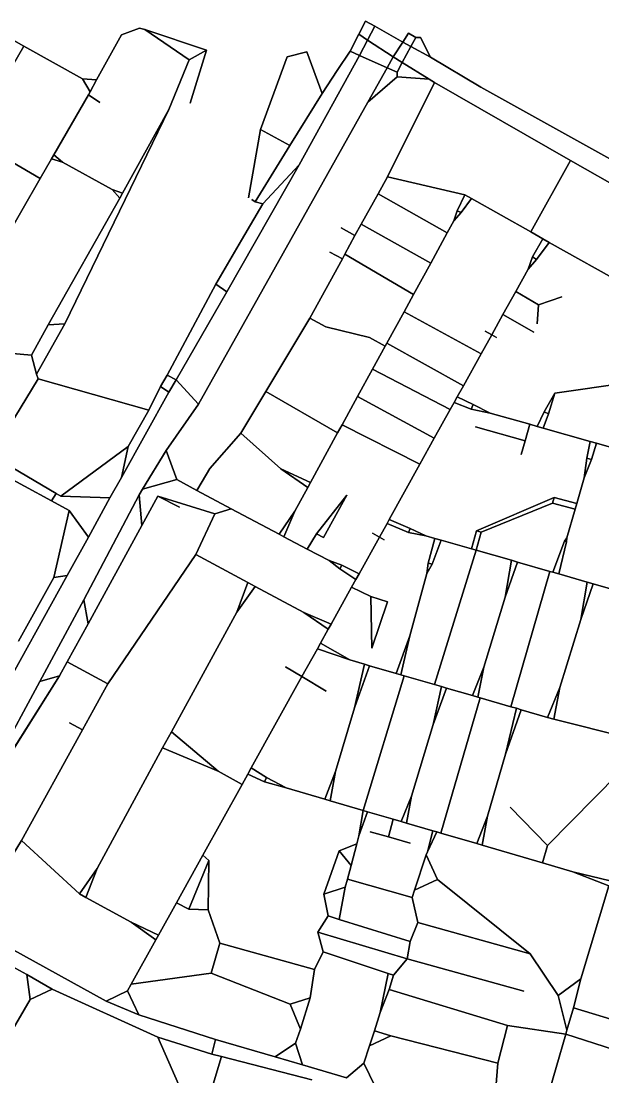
# Model space of a CAD drawing. Header units: metres. Extents: x 327752 to 330295, y 2791504 to 2794271.
# Drawn here: x 328861 to 329452, y 2793189 to 2794261 of the extents above; entities that cross this region are included whole.
import ezdxf

# ---------------------------------------------------------------- set-up
doc = ezdxf.new("R2010")
doc.units = ezdxf.units.M

msp = doc.modelspace()

# ---------------------------------------------------------------- linework, layer by layer
for p, q in [((328863.4, 2794235.5), (328821.4, 2794259)), ((328821.4, 2794259), (328863.4, 2794235.5)), ((328980.7, 2794253.8), (328962.4, 2794247)), ((328962.4, 2794247), (328980.7, 2794253.8)), ((328986.1, 2794252.3), (328980.7, 2794253.8)), ((328980.7, 2794253.8), (328986.1, 2794252.3)), ((328986.1, 2794252.3), (329031.3, 2794221.7)), ((328986.1, 2794252.3), (329049, 2794231.5)), ((329031.3, 2794221.7), (328986.1, 2794252.3)), ((329049, 2794231.5), (328986.1, 2794252.3)), ((329210.4, 2794260.9), (329203.7, 2794247.5)), ((329203.7, 2794247.5), (329210.4, 2794260.9)), ((329219.9, 2794255.6), (329210.4, 2794260.9)), ((329210.4, 2794260.9), (329219.9, 2794255.6)), ((329219.9, 2794255.6), (329212.5, 2794241.5)), ((329212.5, 2794241.5), (329219.9, 2794255.6)), ((329219.9, 2794255.6), (329248.4, 2794239.6)), ((329248.4, 2794239.6), (329219.9, 2794255.6)), ((328962.4, 2794247), (328937.3, 2794201.1)), ((328937.3, 2794201.1), (328962.4, 2794247)), ((329203.7, 2794247.5), (329194.9, 2794230.2)), ((329194.9, 2794230.2), (329203.7, 2794247.5)), ((329212.5, 2794241.5), (329203.7, 2794247.5)), ((329203.7, 2794247.5), (329212.5, 2794241.5)), ((329212.5, 2794241.5), (329204.4, 2794226)), ((329204.4, 2794226), (329212.5, 2794241.5)), ((329212.5, 2794241.5), (329238.5, 2794224.5)), ((329238.5, 2794224.5), (329212.5, 2794241.5)), ((329248.4, 2794239.6), (329254.1, 2794248.5)), ((329254.1, 2794248.5), (329248.4, 2794239.6)), ((329254.1, 2794248.5), (329261.6, 2794244.2)), ((329261.6, 2794244.2), (329254.1, 2794248.5)), ((329256.6, 2794235), (329261.6, 2794244.2)), ((329261.6, 2794244.2), (329256.6, 2794235)), ((329266.4, 2794244.1), (329261.6, 2794244.2)), ((329261.6, 2794244.2), (329266.4, 2794244.1)), ((329276.3, 2794224.3), (329266.4, 2794244.1)), ((329266.4, 2794244.1), (329276.3, 2794224.3)), ((328863.4, 2794235.5), (328826.2, 2794171.3)), ((328826.2, 2794171.3), (328863.4, 2794235.5)), ((328863.4, 2794235.5), (328922.9, 2794202.2)), ((328922.9, 2794202.2), (328863.4, 2794235.5)), ((329031.3, 2794221.7), (329049, 2794231.5)), ((329049, 2794231.5), (329031.3, 2794221.7)), ((329049, 2794231.5), (329032.2, 2794177.7)), ((329032.2, 2794177.7), (329049, 2794231.5)), ((329150.9, 2794229.8), (329131, 2794224.7)), ((329131, 2794224.7), (329150.9, 2794229.8)), ((329166.5, 2794187.5), (329150.9, 2794229.8)), ((329150.9, 2794229.8), (329166.5, 2794187.5)), ((329181.7, 2794210.7), (329194.9, 2794230.2)), ((329194.9, 2794230.2), (329181.7, 2794210.7)), ((329204.4, 2794226), (329194.9, 2794230.2)), ((329194.9, 2794230.2), (329204.4, 2794226)), ((329248.4, 2794239.6), (329238.5, 2794224.5)), ((329238.5, 2794224.5), (329248.4, 2794239.6)), ((329256.6, 2794235), (329247.8, 2794218.8)), ((329247.8, 2794218.8), (329256.6, 2794235)), ((329248.4, 2794239.6), (329256.6, 2794235)), ((329256.6, 2794235), (329248.4, 2794239.6)), ((329276.3, 2794224.3), (329256.6, 2794235)), ((329256.6, 2794235), (329276.3, 2794224.3)), ((329031.3, 2794221.7), (329010.7, 2794171.1)), ((329010.7, 2794171.1), (329031.3, 2794221.7)), ((329103.7, 2794150.7), (329131, 2794224.7)), ((329131, 2794224.7), (329103.7, 2794150.7)), ((329204.4, 2794226), (329143, 2794114.9)), ((329143, 2794114.9), (329204.4, 2794226)), ((329232.3, 2794213.5), (329204.4, 2794226)), ((329204.4, 2794226), (329232.3, 2794213.5)), ((329232.3, 2794213.5), (329238.5, 2794224.5)), ((329238.5, 2794224.5), (329232.3, 2794213.5)), ((329247.8, 2794218.8), (329238.5, 2794224.5)), ((329238.5, 2794224.5), (329247.8, 2794218.8)), ((329247.8, 2794218.8), (329242.6, 2794209.1)), ((329242.6, 2794209.1), (329247.8, 2794218.8)), ((329275.1, 2794201.8), (329247.8, 2794218.8)), ((329247.8, 2794218.8), (329275.1, 2794201.8)), ((329327.7, 2794193.8), (329276.3, 2794224.3)), ((329276.3, 2794224.3), (329327.7, 2794193.8)), ((329166.5, 2794187.5), (329181.7, 2794210.7)), ((329181.7, 2794210.7), (329166.5, 2794187.5)), ((329212.8, 2794178.5), (329232.3, 2794213.5)), ((329232.3, 2794213.5), (329212.8, 2794178.5)), ((329232.3, 2794213.5), (329242.6, 2794209.1)), ((329242.6, 2794209.1), (329232.3, 2794213.5)), ((329242.6, 2794204.3), (329242.6, 2794209.1)), ((329242.6, 2794209.1), (329242.6, 2794204.3)), ((328922.9, 2794202.2), (328937.3, 2794201.1)), ((328922.9, 2794202.2), (328930.6, 2794188.9)), ((328937.3, 2794201.1), (328922.9, 2794202.2)), ((328930.6, 2794188.9), (328922.9, 2794202.2)), ((328937.3, 2794201.1), (328930.6, 2794188.9)), ((328930.6, 2794188.9), (328937.3, 2794201.1)), ((329212.8, 2794178.5), (329242.6, 2794204.3)), ((329242.6, 2794204.3), (329212.8, 2794178.5)), ((329232.9, 2794102.6), (329280.4, 2794198.5)), ((329280.4, 2794198.5), (329232.9, 2794102.6)), ((329275.1, 2794201.8), (329242.6, 2794204.3)), ((329242.6, 2794204.3), (329275.1, 2794201.8)), ((329280.4, 2794198.5), (329275.1, 2794201.8)), ((329275.1, 2794201.8), (329280.4, 2794198.5)), ((329280.4, 2794198.5), (329418.8, 2794119.2)), ((329418.8, 2794119.2), (329280.4, 2794198.5)), ((328928.9, 2794185.9), (328930.6, 2794188.9)), ((328930.6, 2794188.9), (328928.9, 2794185.9)), ((329133.6, 2794134.5), (329166.5, 2794187.5)), ((329166.5, 2794187.5), (329133.6, 2794134.5)), ((329458.5, 2794121.1), (329327.7, 2794193.8)), ((329327.7, 2794193.8), (329458.5, 2794121.1)), ((328893.9, 2794125.2), (328928.9, 2794185.9)), ((328928.9, 2794185.9), (328893.9, 2794125.2)), ((328928.9, 2794185.9), (328940.4, 2794178.1)), ((328940.4, 2794178.1), (328928.9, 2794185.9)), ((328940.4, 2794178.1), (328940.4, 2794178.1)), ((328940.4, 2794178.1), (328940.4, 2794178.1)), ((329040.7, 2793871.7), (329212.8, 2794178.5)), ((329212.8, 2794178.5), (329040.7, 2793871.7)), ((329010.7, 2794171.1), (328905.1, 2793953.4)), ((328905.1, 2793953.4), (329010.7, 2794171.1)), ((329010.7, 2794171.1), (328963.7, 2794086.2)), ((328963.7, 2794086.2), (329010.7, 2794171.1)), ((329103.7, 2794150.7), (329091.7, 2794081.3)), ((329091.7, 2794081.3), (329103.7, 2794150.7)), ((329133.6, 2794134.5), (329103.7, 2794150.7)), ((329103.7, 2794150.7), (329133.6, 2794134.5)), ((328880, 2794101.2), (328809.3, 2794142.2)), ((328809.3, 2794142.2), (328880, 2794101.2)), ((329133.6, 2794134.5), (329098.4, 2794077.5)), ((329098.4, 2794077.5), (329133.6, 2794134.5)), ((328891.4, 2794121), (328893.9, 2794125.2)), ((328893.9, 2794125.2), (328891.4, 2794121)), ((328902.7, 2794117.5), (328893.9, 2794125.2)), ((328893.9, 2794125.2), (328902.7, 2794117.5)), ((328891.4, 2794121), (328880, 2794101.2)), ((328880, 2794101.2), (328891.4, 2794121)), ((328902.7, 2794117.5), (328891.4, 2794121)), ((328891.4, 2794121), (328902.7, 2794117.5)), ((328952.9, 2794089.8), (328902.7, 2794117.5)), ((328902.7, 2794117.5), (328952.9, 2794089.8)), ((329069.4, 2793985.8), (329143, 2794114.9)), ((329143, 2794114.9), (329069.4, 2793985.8)), ((329106.1, 2794075.2), (329143, 2794114.9)), ((329143, 2794114.9), (329106.1, 2794075.2)), ((329418.8, 2794119.2), (329378.3, 2794046.9)), ((329378.3, 2794046.9), (329418.8, 2794119.2)), ((329418.8, 2794119.2), (329518.8, 2794062.1)), ((329518.8, 2794062.1), (329418.8, 2794119.2)), ((328880, 2794101.2), (328842.5, 2794036)), ((328842.5, 2794036), (328880, 2794101.2)), ((329232.9, 2794102.6), (329223.3, 2794085.4)), ((329223.3, 2794085.4), (329232.9, 2794102.6)), ((329232.9, 2794102.6), (329311.3, 2794084.6)), ((329311.3, 2794084.6), (329232.9, 2794102.6)), ((328888.1, 2793952.3), (328960.9, 2794081.1)), ((328960.9, 2794081.1), (328888.1, 2793952.3)), ((328960.9, 2794081.1), (328952.9, 2794089.8)), ((328963.7, 2794086.2), (328952.9, 2794089.8)), ((328952.9, 2794089.8), (328960.9, 2794081.1)), ((328952.9, 2794089.8), (328963.7, 2794086.2)), ((328960.9, 2794081.1), (328963.7, 2794086.2)), ((328963.7, 2794086.2), (328960.9, 2794081.1)), ((329098.4, 2794077.5), (329095.1, 2794079.6)), ((329095.1, 2794079.6), (329098.4, 2794077.5)), ((329223.3, 2794085.4), (329206.1, 2794054.8)), ((329206.1, 2794054.8), (329223.3, 2794085.4)), ((329223.3, 2794085.4), (329293.5, 2794045.7)), ((329293.5, 2794045.7), (329223.3, 2794085.4)), ((329311.3, 2794084.6), (329303.7, 2794068.2)), ((329303.7, 2794068.2), (329311.3, 2794084.6)), ((329318.1, 2794080.7), (329307.6, 2794066.4)), ((329307.6, 2794066.4), (329318.1, 2794080.7)), ((329311.3, 2794084.6), (329318.1, 2794080.7)), ((329318.1, 2794080.7), (329311.3, 2794084.6)), ((329378.3, 2794046.9), (329318.1, 2794080.7)), ((329318.1, 2794080.7), (329378.3, 2794046.9)), ((329106.1, 2794075.2), (329084.4, 2794038.4)), ((329084.4, 2794038.4), (329106.1, 2794075.2)), ((329098.4, 2794077.5), (329106.1, 2794075.2)), ((329106.1, 2794075.2), (329098.4, 2794077.5)), ((329303.7, 2794068.2), (329300.2, 2794057.9)), ((329300.2, 2794057.9), (329303.7, 2794068.2)), ((329307.6, 2794066.4), (329300.2, 2794057.9)), ((329300.2, 2794057.9), (329307.6, 2794066.4)), ((329303.7, 2794068.2), (329307.6, 2794066.4)), ((329307.6, 2794066.4), (329303.7, 2794068.2)), ((329199.6, 2794043.2), (329185.7, 2794050.9)), ((329185.7, 2794050.9), (329199.6, 2794043.2)), ((329199.6, 2794043.2), (329206.1, 2794054.8)), ((329206.1, 2794054.8), (329199.6, 2794043.2)), ((329206.1, 2794054.8), (329276.7, 2794015.2)), ((329276.7, 2794015.2), (329206.1, 2794054.8)), ((329300.2, 2794057.9), (329293.5, 2794045.7)), ((329293.5, 2794045.7), (329300.2, 2794057.9)), ((329058.3, 2793993.8), (329084.4, 2794038.4)), ((329058.3, 2793993.8), (329084.4, 2794038.4)), ((329084.4, 2794038.4), (329058.3, 2793993.8)), ((329084.4, 2794038.4), (329058.3, 2793993.8)), ((329199.6, 2794043.2), (329189.6, 2794024.3)), ((329189.6, 2794024.3), (329199.6, 2794043.2)), ((329293.5, 2794045.7), (329276.7, 2794015.2)), ((329276.7, 2794015.2), (329293.5, 2794045.7)), ((329378.3, 2794046.9), (329390.6, 2794039.8)), ((329390.6, 2794039.8), (329378.3, 2794046.9)), ((329380.2, 2794021.5), (329390.6, 2794039.8)), ((329390.6, 2794039.8), (329380.2, 2794021.5)), ((329396.9, 2794036.2), (329390.6, 2794039.8)), ((329390.6, 2794039.8), (329396.9, 2794036.2)), ((329186.9, 2794019.4), (329174.1, 2794026.2)), ((329174.1, 2794026.2), (329186.9, 2794019.4)), ((329174.1, 2794026.2), (329174.1, 2794026.2)), ((329174.1, 2794026.2), (329174.1, 2794026.2)), ((329384.2, 2794018.9), (329396.9, 2794036.2)), ((329396.9, 2794036.2), (329384.2, 2794018.9)), ((329523.9, 2793965), (329396.9, 2794036.2)), ((329396.9, 2794036.2), (329523.9, 2793965)), ((329153.8, 2793959.3), (329186.9, 2794019.4)), ((329186.9, 2794019.4), (329153.8, 2793959.3)), ((329186.9, 2794019.4), (329189.6, 2794024.3)), ((329189.6, 2794024.3), (329186.9, 2794019.4)), ((329189.6, 2794024.3), (329259.2, 2793983.3)), ((329259.2, 2793983.3), (329189.6, 2794024.3)), ((329259.2, 2793983.3), (329276.7, 2794015.2)), ((329276.7, 2794015.2), (329259.2, 2793983.3)), ((329375.6, 2794009), (329380.2, 2794021.5)), ((329380.2, 2794021.5), (329375.6, 2794009)), ((329375.6, 2794009), (329384.2, 2794018.9)), ((329384.2, 2794018.9), (329375.6, 2794009)), ((329380.2, 2794021.5), (329384.2, 2794018.9)), ((329384.2, 2794018.9), (329380.2, 2794021.5)), ((329375.6, 2794009), (329363, 2793986.2)), ((329363, 2793986.2), (329375.6, 2794009)), ((329008.8, 2793901.4), (329058.3, 2793993.8)), ((329058.3, 2793993.8), (329008.8, 2793901.4)), ((329069.4, 2793985.8), (329058.3, 2793993.8)), ((329058.3, 2793993.8), (329069.4, 2793985.8)), ((329018.2, 2793896.5), (329069.4, 2793985.8)), ((329069.4, 2793985.8), (329018.2, 2793896.5)), ((329249.6, 2793965.8), (329259.2, 2793983.3)), ((329259.2, 2793983.3), (329249.6, 2793965.8)), ((329363, 2793986.2), (329350, 2793962.8)), ((329350, 2793962.8), (329363, 2793986.2)), ((329363, 2793986.2), (329386.1, 2793972.8)), ((329386.1, 2793972.8), (329363, 2793986.2)), ((329384.7, 2793953.6), (329386.1, 2793972.8)), ((329386.1, 2793972.8), (329384.7, 2793953.6)), ((329386.1, 2793972.8), (329410, 2793980.9)), ((329410, 2793980.9), (329386.1, 2793972.8)), ((329232.1, 2793933.9), (329249.6, 2793965.8)), ((329249.6, 2793965.8), (329232.1, 2793933.9)), ((329328, 2793923), (329249.6, 2793965.8)), ((329249.6, 2793965.8), (329328, 2793923)), ((329350, 2793962.8), (329338.7, 2793942.3)), ((329338.7, 2793942.3), (329350, 2793962.8)), ((329381.6, 2793944.9), (329350, 2793962.8)), ((329350, 2793962.8), (329381.6, 2793944.9)), ((328871.1, 2793921.7), (328888.1, 2793952.3)), ((328888.1, 2793952.3), (328871.1, 2793921.7)), ((328876.3, 2793902.4), (328905.1, 2793953.4)), ((328905.1, 2793953.4), (328876.3, 2793902.4)), ((328888.1, 2793952.3), (328905.1, 2793953.4)), ((328905.1, 2793953.4), (328888.1, 2793952.3)), ((329109.3, 2793884.7), (329153.8, 2793959.3)), ((329153.8, 2793959.3), (329109.3, 2793884.7)), ((329153.8, 2793959.3), (329170.1, 2793950.4)), ((329170.1, 2793950.4), (329153.8, 2793959.3)), ((329170.1, 2793950.4), (329214.6, 2793939.4)), ((329170.1, 2793950.4), (329214.6, 2793939.4)), ((329214.6, 2793939.4), (329170.1, 2793950.4)), ((329214.6, 2793939.4), (329170.1, 2793950.4)), ((329338.7, 2793942.3), (329328, 2793923)), ((329328, 2793923), (329338.7, 2793942.3)), ((329338.7, 2793942.3), (329332.1, 2793946)), ((329332.1, 2793946), (329338.7, 2793942.3)), ((329338.7, 2793942.3), (329343.6, 2793939.6)), ((329343.6, 2793939.6), (329338.7, 2793942.3)), ((329214.6, 2793939.4), (329230.3, 2793930.6)), ((329230.3, 2793930.6), (329214.6, 2793939.4)), ((329217.6, 2793907.4), (329230.3, 2793930.6)), ((329230.3, 2793930.6), (329217.6, 2793907.4)), ((329230.3, 2793930.6), (329232.1, 2793933.9)), ((329232.1, 2793933.9), (329230.3, 2793930.6)), ((329309.9, 2793890.5), (329232.1, 2793933.9)), ((329232.1, 2793933.9), (329309.9, 2793890.5)), ((328798.9, 2793928.2), (328871.1, 2793921.7)), ((328871.1, 2793921.7), (328798.9, 2793928.2)), ((328871.1, 2793921.7), (328876.3, 2793902.4)), ((328876.3, 2793902.4), (328871.1, 2793921.7)), ((329309.9, 2793890.5), (329328, 2793923)), ((329328, 2793923), (329309.9, 2793890.5)), ((328878, 2793897.7), (328830.4, 2793819.8)), ((328830.4, 2793819.8), (328878, 2793897.7)), ((328876.3, 2793902.4), (328878, 2793897.7)), ((328878, 2793897.7), (328876.3, 2793902.4)), ((328878, 2793897.7), (328990.2, 2793865.8)), ((328990.2, 2793865.8), (328878, 2793897.7)), ((329002.3, 2793889.7), (329008.8, 2793901.4)), ((329008.8, 2793901.4), (329002.3, 2793889.7)), ((329018.2, 2793896.5), (329008.8, 2793901.4)), ((329008.8, 2793901.4), (329018.2, 2793896.5)), ((329202.3, 2793879.6), (329217.6, 2793907.4)), ((329217.6, 2793907.4), (329202.3, 2793879.6)), ((329296.6, 2793866.6), (329217.6, 2793907.4)), ((329217.6, 2793907.4), (329296.6, 2793866.6)), ((329002.3, 2793889.7), (328990.2, 2793865.8)), ((328990.2, 2793865.8), (329002.3, 2793889.7)), ((329010.5, 2793884.2), (329002.3, 2793889.7)), ((329002.3, 2793889.7), (329010.5, 2793884.2)), ((329018.2, 2793896.5), (329010.5, 2793884.2)), ((329010.5, 2793884.2), (329018.2, 2793896.5)), ((329040.7, 2793871.7), (329018.2, 2793896.5)), ((329018.2, 2793896.5), (329040.7, 2793871.7)), ((329303.6, 2793879.2), (329309.9, 2793890.5)), ((329309.9, 2793890.5), (329303.6, 2793879.2)), ((329484.6, 2793894.9), (329402.8, 2793883)), ((329402.8, 2793883), (329484.6, 2793894.9)), ((328962.4, 2793797.4), (329010.5, 2793884.2)), ((329010.5, 2793884.2), (328962.4, 2793797.4)), ((329083.9, 2793842.4), (329109.3, 2793884.7)), ((329109.3, 2793884.7), (329083.9, 2793842.4)), ((329109.3, 2793884.7), (329182.1, 2793842.7)), ((329182.1, 2793842.7), (329109.3, 2793884.7)), ((329202.3, 2793879.6), (329186.6, 2793850.9)), ((329186.6, 2793850.9), (329202.3, 2793879.6)), ((329280.3, 2793837.2), (329202.3, 2793879.6)), ((329202.3, 2793879.6), (329280.3, 2793837.2)), ((329303.6, 2793879.2), (329300.4, 2793873.5)), ((329300.4, 2793873.5), (329303.6, 2793879.2)), ((329303.6, 2793879.2), (329319.7, 2793871.5)), ((329319.7, 2793871.5), (329303.6, 2793879.2)), ((329402.8, 2793883), (329391.9, 2793864.2)), ((329391.9, 2793864.2), (329402.8, 2793883)), ((329396.5, 2793862.1), (329402.8, 2793883)), ((329402.8, 2793883), (329396.5, 2793862.1)), ((328990.2, 2793865.8), (328969.3, 2793829)), ((328969.3, 2793829), (328990.2, 2793865.8)), ((329007.9, 2793824.8), (329040.7, 2793871.7)), ((329040.7, 2793871.7), (329007.9, 2793824.8)), ((329280.3, 2793837.2), (329296.6, 2793866.6)), ((329296.6, 2793866.6), (329280.3, 2793837.2)), ((329300.4, 2793873.5), (329296.6, 2793866.6)), ((329296.6, 2793866.6), (329300.4, 2793873.5)), ((329300.4, 2793873.5), (329317.7, 2793866.9)), ((329317.7, 2793866.9), (329300.4, 2793873.5)), ((329319.7, 2793871.5), (329317.7, 2793866.9)), ((329317.7, 2793866.9), (329319.7, 2793871.5)), ((329317.7, 2793866.9), (329337.2, 2793862.7)), ((329337.2, 2793862.7), (329317.7, 2793866.9)), ((329319.7, 2793871.5), (329337.2, 2793862.7)), ((329337.2, 2793862.7), (329319.7, 2793871.5)), ((329377.3, 2793851.4), (329337.2, 2793862.7)), ((329337.2, 2793862.7), (329377.3, 2793851.4)), ((329384.9, 2793849.2), (329391.9, 2793864.2)), ((329391.9, 2793864.2), (329384.9, 2793849.2)), ((329391.1, 2793847.5), (329396.5, 2793862.1)), ((329396.5, 2793862.1), (329391.1, 2793847.5)), ((329396.5, 2793862.1), (329391.9, 2793864.2)), ((329391.9, 2793864.2), (329396.5, 2793862.1)), ((329186.6, 2793850.9), (329182.1, 2793842.7)), ((329182.1, 2793842.7), (329186.6, 2793850.9)), ((329265.7, 2793810.9), (329186.6, 2793850.9)), ((329186.6, 2793850.9), (329265.7, 2793810.9)), ((329372.5, 2793834.5), (329322.3, 2793848.7)), ((329322.3, 2793848.7), (329372.5, 2793834.5)), ((329377.3, 2793851.4), (329372.5, 2793834.5)), ((329372.5, 2793834.5), (329377.3, 2793851.4)), ((329384.9, 2793849.2), (329377.3, 2793851.4)), ((329377.3, 2793851.4), (329384.9, 2793849.2)), ((329391.1, 2793847.5), (329384.9, 2793849.2)), ((329384.9, 2793849.2), (329391.1, 2793847.5)), ((329391.1, 2793847.5), (329438.8, 2793834)), ((329438.8, 2793834), (329391.1, 2793847.5)), ((329083.9, 2793842.4), (329052.2, 2793806.5)), ((329052.2, 2793806.5), (329083.9, 2793842.4)), ((329083.9, 2793842.4), (329124.4, 2793806.2)), ((329124.4, 2793806.2), (329083.9, 2793842.4)), ((329154.5, 2793792.4), (329182.1, 2793842.7)), ((329182.1, 2793842.7), (329154.5, 2793792.4)), ((329280.3, 2793837.2), (329265.7, 2793810.9)), ((329265.7, 2793810.9), (329280.3, 2793837.2)), ((329372.5, 2793834.5), (329368.5, 2793820.6)), ((329368.5, 2793820.6), (329372.5, 2793834.5)), ((329438.8, 2793834), (329435.2, 2793817.1)), ((329435.2, 2793817.1), (329438.8, 2793834)), ((329438.8, 2793834), (329445.1, 2793832.2)), ((329445.1, 2793832.2), (329438.8, 2793834)), ((328900.9, 2793778.4), (328969.3, 2793829)), ((328969.3, 2793829), (328900.9, 2793778.4)), ((328962.4, 2793797.4), (328969.3, 2793829)), ((328969.3, 2793829), (328962.4, 2793797.4)), ((329007.9, 2793824.8), (328983.8, 2793785.6)), ((328983.8, 2793785.6), (329007.9, 2793824.8)), ((329007.9, 2793824.8), (329018.7, 2793795.3)), ((329018.7, 2793795.3), (329007.9, 2793824.8)), ((329440.1, 2793815.8), (329445.1, 2793832.2)), ((329445.1, 2793832.2), (329440.1, 2793815.8)), ((329470.8, 2793824.9), (329445.1, 2793832.2)), ((329445.1, 2793832.2), (329470.8, 2793824.9)), ((328891.5, 2793773.7), (328811.6, 2793817.1)), ((328811.6, 2793817.1), (328891.5, 2793773.7)), ((328830.4, 2793819.8), (328896.2, 2793781.2)), ((328896.2, 2793781.2), (328830.4, 2793819.8)), ((329432.5, 2793796.9), (329435.2, 2793817.1)), ((329435.2, 2793817.1), (329432.5, 2793796.9)), ((329432.5, 2793796.9), (329440.1, 2793815.8)), ((329440.1, 2793815.8), (329432.5, 2793796.9)), ((329435.2, 2793817.1), (329440.1, 2793815.8)), ((329440.1, 2793815.8), (329435.2, 2793817.1)), ((329039.2, 2793784.3), (329048.8, 2793800.7)), ((329048.8, 2793800.7), (329039.2, 2793784.3)), ((329052.2, 2793806.5), (329048.8, 2793800.7)), ((329052.2, 2793806.5), (329048.8, 2793800.7)), ((329048.8, 2793800.7), (329052.2, 2793806.5)), ((329048.8, 2793800.7), (329052.2, 2793806.5)), ((329124.4, 2793806.2), (329154.5, 2793792.4)), ((329124.4, 2793806.2), (329151.7, 2793787.3)), ((329154.5, 2793792.4), (329124.4, 2793806.2)), ((329151.7, 2793787.3), (329124.4, 2793806.2)), ((329265.7, 2793810.9), (329234.5, 2793754.8)), ((329234.5, 2793754.8), (329265.7, 2793810.9)), ((328950.8, 2793776.7), (328962.4, 2793797.4)), ((328962.4, 2793797.4), (328950.8, 2793776.7)), ((329018.7, 2793795.3), (328983.8, 2793785.6)), ((328983.8, 2793785.6), (329018.7, 2793795.3)), ((329018.7, 2793795.3), (329039.2, 2793784.3)), ((329039.2, 2793784.3), (329018.7, 2793795.3)), ((329154.5, 2793792.4), (329151.7, 2793787.3)), ((329151.7, 2793787.3), (329154.5, 2793792.4)), ((329425, 2793771.1), (329432.5, 2793796.9)), ((329432.5, 2793796.9), (329425, 2793771.1)), ((328891.5, 2793773.7), (328896.2, 2793781.2)), ((328896.2, 2793781.2), (328891.5, 2793773.7)), ((328900.9, 2793778.4), (328896.2, 2793781.2)), ((328896.2, 2793781.2), (328900.9, 2793778.4)), ((328980.6, 2793779.9), (328924.2, 2793673.3)), ((328924.2, 2793673.3), (328980.6, 2793779.9)), ((328983.8, 2793785.6), (328980.6, 2793779.9)), ((328980.6, 2793779.9), (328983.8, 2793785.6)), ((328980.6, 2793779.9), (328983.1, 2793748.6)), ((328983.1, 2793748.6), (328980.6, 2793779.9)), ((329074.1, 2793765.7), (329039.2, 2793784.3)), ((329039.2, 2793784.3), (329074.1, 2793765.7)), ((329151.7, 2793787.3), (329138.6, 2793763.3)), ((329138.6, 2793763.3), (329151.7, 2793787.3)), ((329160.7, 2793740.2), (329191.4, 2793779.6)), ((329191.4, 2793779.6), (329160.7, 2793740.2)), ((329167.7, 2793736.3), (329191.4, 2793779.6)), ((329167.7, 2793736.3), (329191.4, 2793779.6)), ((329191.4, 2793779.6), (329167.7, 2793736.3)), ((329191.4, 2793779.6), (329167.7, 2793736.3)), ((328909.5, 2793764), (328891.5, 2793773.7)), ((328891.5, 2793773.7), (328909.5, 2793764)), ((328950.8, 2793776.7), (328900.9, 2793778.4)), ((328900.9, 2793778.4), (328950.8, 2793776.7)), ((328950.8, 2793776.7), (328928.9, 2793736.7)), ((328928.9, 2793736.7), (328950.8, 2793776.7)), ((328983.1, 2793748.6), (328999.4, 2793778.4)), ((328999.4, 2793778.4), (328983.1, 2793748.6)), ((329057.4, 2793760.6), (328999.4, 2793778.4)), ((328999.4, 2793778.4), (329021.6, 2793767.2)), ((328999.4, 2793778.4), (329057.4, 2793760.6)), ((329021.6, 2793767.2), (328999.4, 2793778.4)), ((329402.1, 2793777), (329323.3, 2793743.2)), ((329323.3, 2793743.2), (329402.1, 2793777)), ((329328, 2793741.9), (329400.4, 2793771.4)), ((329400.4, 2793771.4), (329328, 2793741.9)), ((329400.4, 2793771.4), (329402.1, 2793777)), ((329402.1, 2793777), (329400.4, 2793771.4)), ((329423.3, 2793765.2), (329400.4, 2793771.4)), ((329400.4, 2793771.4), (329423.3, 2793765.2)), ((329425, 2793771.1), (329402.1, 2793777)), ((329402.1, 2793777), (329425, 2793771.1)), ((329423.3, 2793765.2), (329425, 2793771.1)), ((329425, 2793771.1), (329423.3, 2793765.2)), ((328909.5, 2793764), (328893.7, 2793696)), ((328893.7, 2793696), (328909.5, 2793764)), ((328928.9, 2793736.7), (328909.5, 2793764)), ((328909.5, 2793764), (328928.9, 2793736.7)), ((329038, 2793719.1), (329057.4, 2793760.6)), ((329057.4, 2793760.6), (329038, 2793719.1)), ((329057.4, 2793760.6), (329074.1, 2793765.7)), ((329074.1, 2793765.7), (329057.4, 2793760.6)), ((329122.8, 2793739.7), (329074.1, 2793765.7)), ((329074.1, 2793765.7), (329122.8, 2793739.7)), ((329138.6, 2793763.3), (329122.8, 2793739.7)), ((329122.8, 2793739.7), (329138.6, 2793763.3)), ((329138.6, 2793763.3), (329127.4, 2793737.3)), ((329127.4, 2793737.3), (329138.6, 2793763.3)), ((329423.3, 2793765.2), (329414.9, 2793736.1)), ((329414.9, 2793736.1), (329423.3, 2793765.2)), ((328983.1, 2793748.6), (328928.7, 2793648.7)), ((328928.7, 2793648.7), (328983.1, 2793748.6)), ((329232.3, 2793750.8), (329224.6, 2793736.9)), ((329224.6, 2793736.9), (329232.3, 2793750.8)), ((329232.3, 2793750.8), (329234.5, 2793754.8)), ((329234.5, 2793754.8), (329232.3, 2793750.8)), ((329254.1, 2793741.5), (329232.3, 2793750.8)), ((329232.3, 2793750.8), (329254.1, 2793741.5)), ((329255.7, 2793745.5), (329234.5, 2793754.8)), ((329234.5, 2793754.8), (329255.7, 2793745.5)), ((328928.9, 2793736.7), (328907.2, 2793697.8)), ((328907.2, 2793697.8), (328928.9, 2793736.7)), ((329127.4, 2793737.3), (329122.8, 2793739.7)), ((329122.8, 2793739.7), (329127.4, 2793737.3)), ((329127.4, 2793737.3), (329151.3, 2793724.6)), ((329151.3, 2793724.6), (329127.4, 2793737.3)), ((329151.3, 2793724.6), (329160.7, 2793740.2)), ((329160.7, 2793740.2), (329151.3, 2793724.6)), ((329160.7, 2793740.2), (329167.7, 2793736.3)), ((329167.7, 2793736.3), (329160.7, 2793740.2)), ((329224.6, 2793736.9), (329203.9, 2793699.7)), ((329203.9, 2793699.7), (329224.6, 2793736.9)), ((329224.6, 2793736.9), (329217.7, 2793740.8)), ((329217.7, 2793740.8), (329224.6, 2793736.9)), ((329224.6, 2793736.9), (329229.3, 2793734.2)), ((329229.3, 2793734.2), (329224.6, 2793736.9)), ((329254.1, 2793741.5), (329255.7, 2793745.5)), ((329255.7, 2793745.5), (329254.1, 2793741.5)), ((329254.1, 2793741.5), (329271.6, 2793738.3)), ((329271.6, 2793738.3), (329254.1, 2793741.5)), ((329255.7, 2793745.5), (329271.6, 2793738.3)), ((329271.6, 2793738.3), (329255.7, 2793745.5)), ((329271.6, 2793738.3), (329280.9, 2793735.6)), ((329280.9, 2793735.6), (329271.6, 2793738.3)), ((329318.1, 2793724.9), (329323.3, 2793743.2)), ((329323.3, 2793743.2), (329318.1, 2793724.9)), ((329322.9, 2793723.6), (329328, 2793741.9)), ((329328, 2793741.9), (329322.9, 2793723.6)), ((329328, 2793741.9), (329323.3, 2793743.2)), ((329323.3, 2793743.2), (329328, 2793741.9)), ((329274.1, 2793710.5), (329280.9, 2793735.6)), ((329280.9, 2793735.6), (329274.1, 2793710.5)), ((329287.2, 2793733.8), (329278.1, 2793709.3)), ((329278.1, 2793709.3), (329287.2, 2793733.8)), ((329287.2, 2793733.8), (329280.9, 2793735.6)), ((329280.9, 2793735.6), (329287.2, 2793733.8)), ((329318.1, 2793724.9), (329287.2, 2793733.8)), ((329287.2, 2793733.8), (329318.1, 2793724.9)), ((329400.8, 2793701.1), (329412.7, 2793732.7)), ((329412.7, 2793732.7), (329400.8, 2793701.1)), ((329406.8, 2793699.4), (329414.7, 2793731.9)), ((329414.7, 2793731.9), (329406.8, 2793699.4)), ((329414.9, 2793736.1), (329412.7, 2793732.7)), ((329412.7, 2793732.7), (329414.9, 2793736.1)), ((329414.7, 2793731.9), (329412.7, 2793732.7)), ((329412.7, 2793732.7), (329414.7, 2793731.9)), ((329414.9, 2793736.1), (329414.7, 2793731.9)), ((329414.7, 2793731.9), (329414.9, 2793736.1)), ((329038, 2793719.1), (328948.7, 2793587.9)), ((328948.7, 2793587.9), (329038, 2793719.1)), ((329038, 2793719.1), (329090.9, 2793690.7)), ((329090.9, 2793690.7), (329038, 2793719.1)), ((329151.3, 2793724.6), (329173.5, 2793713)), ((329173.5, 2793713), (329151.3, 2793724.6)), ((329322.9, 2793723.6), (329280.5, 2793587.2)), ((329280.5, 2793587.2), (329322.9, 2793723.6)), ((329322.9, 2793723.6), (329318.1, 2793724.9)), ((329318.1, 2793724.9), (329322.9, 2793723.6)), ((329322.9, 2793723.6), (329358.6, 2793713.3)), ((329358.6, 2793713.3), (329322.9, 2793723.6)), ((329173.5, 2793713), (329186.5, 2793708.3)), ((329173.5, 2793713), (329184.2, 2793704.5)), ((329184.2, 2793704.5), (329173.5, 2793713)), ((329186.5, 2793708.3), (329173.5, 2793713)), ((329184.2, 2793704.5), (329186.5, 2793708.3)), ((329186.5, 2793708.3), (329184.2, 2793704.5)), ((329200.7, 2793693.9), (329184.2, 2793704.5)), ((329184.2, 2793704.5), (329200.7, 2793693.9)), ((329203.9, 2793699.7), (329186.5, 2793708.3)), ((329186.5, 2793708.3), (329203.9, 2793699.7)), ((329272.8, 2793699.8), (329274.1, 2793710.5)), ((329274.1, 2793710.5), (329272.8, 2793699.8)), ((329272.8, 2793699.8), (329278.1, 2793709.3)), ((329278.1, 2793709.3), (329272.8, 2793699.8)), ((329278.1, 2793709.3), (329274.1, 2793710.5)), ((329274.1, 2793710.5), (329278.1, 2793709.3)), ((329358.6, 2793713.3), (329352.2, 2793676)), ((329352.2, 2793676), (329358.6, 2793713.3)), ((329364.9, 2793711.5), (329352.2, 2793676)), ((329352.2, 2793676), (329364.9, 2793711.5)), ((329364.9, 2793711.5), (329358.6, 2793713.3)), ((329358.6, 2793713.3), (329364.9, 2793711.5)), ((329397.6, 2793702.1), (329364.9, 2793711.5)), ((329364.9, 2793711.5), (329397.6, 2793702.1)), ((328738.1, 2793392.8), (328907.2, 2793697.8)), ((328907.2, 2793697.8), (328738.1, 2793392.8)), ((328893.7, 2793696), (328857.9, 2793631.3)), ((328857.9, 2793631.3), (328893.7, 2793696)), ((328907.2, 2793697.8), (328893.7, 2793696)), ((328893.7, 2793696), (328907.2, 2793697.8)), ((329196.3, 2793685.9), (329200.7, 2793693.9)), ((329200.7, 2793693.9), (329196.3, 2793685.9)), ((329200.7, 2793693.9), (329203.9, 2793699.7)), ((329203.9, 2793699.7), (329200.7, 2793693.9)), ((329255.4, 2793636.7), (329272.8, 2793699.8)), ((329272.8, 2793699.8), (329255.4, 2793636.7)), ((329397.6, 2793702.1), (329358.2, 2793564.6)), ((329358.2, 2793564.6), (329397.6, 2793702.1)), ((329397.6, 2793702.1), (329400.8, 2793701.1)), ((329400.8, 2793701.1), (329397.6, 2793702.1)), ((329400.8, 2793701.1), (329406.8, 2793699.4)), ((329406.8, 2793699.4), (329400.8, 2793701.1)), ((329406.8, 2793699.4), (329435.5, 2793691.1)), ((329435.5, 2793691.1), (329406.8, 2793699.4)), ((329090.9, 2793690.7), (329079.6, 2793660.7)), ((329079.6, 2793660.7), (329090.9, 2793690.7)), ((329079.6, 2793660.7), (329098.2, 2793686.6)), ((329098.2, 2793686.6), (329079.6, 2793660.7)), ((329090.9, 2793690.7), (329098.2, 2793686.6)), ((329098.2, 2793686.6), (329090.9, 2793690.7)), ((329098.2, 2793686.6), (329147.9, 2793660.4)), ((329147.9, 2793660.4), (329098.2, 2793686.6)), ((329196.3, 2793685.9), (329175.5, 2793648.5)), ((329175.5, 2793648.5), (329196.3, 2793685.9)), ((329215.8, 2793676.6), (329196.3, 2793685.9)), ((329196.3, 2793685.9), (329215.8, 2793676.6)), ((329429.1, 2793653.2), (329435.5, 2793691.1)), ((329435.5, 2793691.1), (329429.1, 2793653.2)), ((329429.1, 2793653.2), (329441.8, 2793689.3)), ((329441.8, 2793689.3), (329429.1, 2793653.2)), ((329435.5, 2793691.1), (329441.8, 2793689.3)), ((329441.8, 2793689.3), (329435.5, 2793691.1)), ((329502.5, 2793671.9), (329441.8, 2793689.3)), ((329441.8, 2793689.3), (329502.5, 2793671.9)), ((328879.4, 2793590.2), (328924.2, 2793673.3)), ((328924.2, 2793673.3), (328879.4, 2793590.2)), ((328928.7, 2793648.7), (328924.2, 2793673.3)), ((328924.2, 2793673.3), (328928.7, 2793648.7)), ((329232.7, 2793671.3), (329215.8, 2793676.6)), ((329216.8, 2793624), (329215.8, 2793676.6)), ((329215.8, 2793676.6), (329216.8, 2793624)), ((329215.8, 2793676.6), (329232.7, 2793671.3)), ((329330.8, 2793604.8), (329352.2, 2793676)), ((329352.2, 2793676), (329330.8, 2793604.8)), ((329232.7, 2793671.3), (329216.8, 2793624)), ((329232.7, 2793671.3), (329216.8, 2793624)), ((329216.8, 2793624), (329232.7, 2793671.3)), ((329216.8, 2793624), (329232.7, 2793671.3)), ((329013.3, 2793539.2), (329079.6, 2793660.7)), ((329079.6, 2793660.7), (329013.3, 2793539.2)), ((329175.5, 2793648.5), (329147.9, 2793660.4)), ((329147.9, 2793660.4), (329175.5, 2793648.5)), ((329147.9, 2793660.4), (329172.6, 2793643.3)), ((329172.6, 2793643.3), (329147.9, 2793660.4)), ((329407.7, 2793584.1), (329429.1, 2793653.2)), ((329429.1, 2793653.2), (329407.7, 2793584.1)), ((328928.7, 2793648.7), (328907.5, 2793610.3)), ((328907.5, 2793610.3), (328928.7, 2793648.7)), ((329172.6, 2793643.3), (329164.7, 2793629)), ((329164.7, 2793629), (329172.6, 2793643.3)), ((329175.5, 2793648.5), (329172.6, 2793643.3)), ((329172.6, 2793643.3), (329175.5, 2793648.5)), ((329241.6, 2793598.4), (329255.4, 2793636.7)), ((329255.4, 2793636.7), (329241.6, 2793598.4)), ((329246.3, 2793597.1), (329255.4, 2793636.7)), ((329255.4, 2793636.7), (329246.3, 2793597.1)), ((329145.9, 2793595.2), (329161.5, 2793623.3)), ((329161.5, 2793623.3), (329145.9, 2793595.2)), ((329161.5, 2793623.3), (329164.7, 2793629)), ((329164.7, 2793629), (329161.5, 2793623.3)), ((329161.5, 2793623.3), (329194.5, 2793612.1)), ((329194.5, 2793612.1), (329161.5, 2793623.3)), ((329164.7, 2793629), (329194.5, 2793612.1)), ((329194.5, 2793612.1), (329164.7, 2793629)), ((328899.5, 2793596), (328907.5, 2793610.3)), ((328907.5, 2793610.3), (328899.5, 2793596)), ((328948.7, 2793587.9), (328907.5, 2793610.3)), ((328907.5, 2793610.3), (328948.7, 2793587.9)), ((329194.5, 2793612.1), (329209.5, 2793607.7)), ((329209.5, 2793607.7), (329194.5, 2793612.1)), ((329199.2, 2793563.5), (329209.5, 2793607.7)), ((329209.5, 2793607.7), (329199.2, 2793563.5)), ((329214.4, 2793606.3), (329209.5, 2793607.7)), ((329209.5, 2793607.7), (329214.4, 2793606.3)), ((329145.9, 2793595.2), (329129.2, 2793605.2)), ((329129.2, 2793605.2), (329145.9, 2793595.2)), ((329214.4, 2793606.3), (329199.2, 2793563.5)), ((329199.2, 2793563.5), (329214.4, 2793606.3)), ((329241.6, 2793598.4), (329214.4, 2793606.3)), ((329214.4, 2793606.3), (329241.6, 2793598.4)), ((329246.3, 2793597.1), (329241.6, 2793598.4)), ((329241.6, 2793598.4), (329246.3, 2793597.1)), ((329249.8, 2793596.1), (329246.3, 2793597.1)), ((329246.3, 2793597.1), (329249.8, 2793596.1)), ((329319.3, 2793575.9), (329330.8, 2793604.8)), ((329330.8, 2793604.8), (329319.3, 2793575.9)), ((329324.4, 2793574.4), (329330.8, 2793604.8)), ((329330.8, 2793604.8), (329324.4, 2793574.4)), ((328785.8, 2793416.3), (328899.5, 2793596)), ((328899.5, 2793596), (328785.8, 2793416.3)), ((328785.8, 2793416.3), (328879.4, 2793590.2)), ((328879.4, 2793590.2), (328785.8, 2793416.3)), ((328899.5, 2793596), (328879.4, 2793590.2)), ((328879.4, 2793590.2), (328899.5, 2793596)), ((328948.7, 2793587.9), (328943.7, 2793578.8)), ((328943.7, 2793578.8), (328948.7, 2793587.9)), ((329145.9, 2793595.2), (329094.4, 2793502.4)), ((329094.4, 2793502.4), (329145.9, 2793595.2)), ((329170.5, 2793580.4), (329145.9, 2793595.2)), ((329145.9, 2793595.2), (329170.5, 2793580.4)), ((329208.1, 2793459.3), (329249.8, 2793596.1)), ((329249.8, 2793596.1), (329208.1, 2793459.3)), ((329249.8, 2793596.1), (329280.5, 2793587.2)), ((329280.5, 2793587.2), (329249.8, 2793596.1)), ((329280.5, 2793587.2), (329287.6, 2793585.1)), ((329287.6, 2793585.1), (329280.5, 2793587.2)), ((328943.7, 2793578.8), (328934.2, 2793561.5)), ((328943.7, 2793578.8), (328934.2, 2793561.5)), ((328934.2, 2793561.5), (328943.7, 2793578.8)), ((328934.2, 2793561.5), (328943.7, 2793578.8)), ((329170.5, 2793580.4), (329170.5, 2793580.4)), ((329170.5, 2793580.4), (329170.5, 2793580.4)), ((329287.6, 2793585.1), (329279.3, 2793546.5)), ((329279.3, 2793546.5), (329287.6, 2793585.1)), ((329292.6, 2793583.6), (329279.3, 2793546.5)), ((329279.3, 2793546.5), (329292.6, 2793583.6)), ((329287.6, 2793585.1), (329292.6, 2793583.6)), ((329292.6, 2793583.6), (329287.6, 2793585.1)), ((329319.3, 2793575.9), (329292.6, 2793583.6)), ((329292.6, 2793583.6), (329319.3, 2793575.9)), ((329324.4, 2793574.4), (329319.3, 2793575.9)), ((329319.3, 2793575.9), (329324.4, 2793574.4)), ((329407.7, 2793584.1), (329395.5, 2793553.8)), ((329395.5, 2793553.8), (329407.7, 2793584.1)), ((329407.7, 2793584.1), (329401.8, 2793552)), ((329401.8, 2793552), (329407.7, 2793584.1)), ((329326.8, 2793573.8), (329287.1, 2793436.2)), ((329287.1, 2793436.2), (329326.8, 2793573.8)), ((329326.8, 2793573.8), (329324.4, 2793574.4)), ((329324.4, 2793574.4), (329326.8, 2793573.8)), ((329358.2, 2793564.6), (329326.8, 2793573.8)), ((329326.8, 2793573.8), (329358.2, 2793564.6)), ((328922.8, 2793541.1), (328934.2, 2793561.5)), ((328934.2, 2793561.5), (328922.8, 2793541.1)), ((329179.9, 2793498.8), (329199.2, 2793563.5)), ((329199.2, 2793563.5), (329179.9, 2793498.8)), ((329363.9, 2793563), (329352.8, 2793516.4)), ((329352.8, 2793516.4), (329363.9, 2793563)), ((329368.7, 2793561.6), (329352.8, 2793516.4)), ((329352.8, 2793516.4), (329368.7, 2793561.6)), ((329358.2, 2793564.6), (329363.9, 2793563)), ((329363.9, 2793563), (329358.2, 2793564.6)), ((329363.9, 2793563), (329368.7, 2793561.6)), ((329368.7, 2793561.6), (329363.9, 2793563)), ((329395.5, 2793553.8), (329368.7, 2793561.6)), ((329368.7, 2793561.6), (329395.5, 2793553.8)), ((328922.8, 2793541.1), (328909.8, 2793548.3)), ((328909.8, 2793548.3), (328922.8, 2793541.1)), ((328909.8, 2793548.3), (328909.8, 2793548.3)), ((328909.8, 2793548.3), (328909.8, 2793548.3)), ((329257.1, 2793473.9), (329279.3, 2793546.5)), ((329279.3, 2793546.5), (329257.1, 2793473.9)), ((329401.8, 2793552), (329395.5, 2793553.8)), ((329395.5, 2793553.8), (329401.8, 2793552)), ((329401.8, 2793552), (329499.5, 2793527.2)), ((329499.5, 2793527.2), (329401.8, 2793552)), ((328861, 2793428.8), (328922.8, 2793541.1)), ((328922.8, 2793541.1), (328861, 2793428.8)), ((329013.3, 2793539.2), (329004.3, 2793523)), ((329004.3, 2793523), (329013.3, 2793539.2)), ((329013.3, 2793539.2), (329060.8, 2793499.3)), ((329060.8, 2793499.3), (329013.3, 2793539.2)), ((329004.3, 2793523), (328937.7, 2793400.2)), ((328937.7, 2793400.2), (329004.3, 2793523)), ((329004.3, 2793523), (329060.8, 2793499.3)), ((329060.8, 2793499.3), (329004.3, 2793523)), ((329334.3, 2793453.6), (329352.8, 2793516.4)), ((329352.8, 2793516.4), (329334.3, 2793453.6)), ((329094.4, 2793502.4), (329090.8, 2793496)), ((329090.8, 2793496), (329094.4, 2793502.4)), ((329094.4, 2793502.4), (329110, 2793492.7)), ((329110, 2793492.7), (329094.4, 2793502.4)), ((329060.8, 2793499.3), (329085, 2793485.6)), ((329085, 2793485.6), (329060.8, 2793499.3)), ((329085, 2793485.6), (329090.8, 2793496)), ((329090.8, 2793496), (329085, 2793485.6)), ((329090.8, 2793496), (329107.7, 2793488.5)), ((329107.7, 2793488.5), (329090.8, 2793496)), ((329107.7, 2793488.5), (329110, 2793492.7)), ((329110, 2793492.7), (329107.7, 2793488.5)), ((329129.8, 2793482.2), (329110, 2793492.7)), ((329110, 2793492.7), (329129.8, 2793482.2)), ((329169.1, 2793470.7), (329179.9, 2793498.8)), ((329179.9, 2793498.8), (329169.1, 2793470.7)), ((329174.5, 2793469.1), (329179.9, 2793498.8)), ((329179.9, 2793498.8), (329174.5, 2793469.1)), ((329467.2, 2793496.4), (329395.4, 2793423.6)), ((329395.4, 2793423.6), (329467.2, 2793496.4)), ((329085, 2793485.6), (329045.3, 2793414)), ((329045.3, 2793414), (329085, 2793485.6)), ((329129.8, 2793482.2), (329107.7, 2793488.5)), ((329107.7, 2793488.5), (329129.8, 2793482.2)), ((329169.1, 2793470.7), (329129.8, 2793482.2)), ((329129.8, 2793482.2), (329169.1, 2793470.7)), ((329174.5, 2793469.1), (329169.1, 2793470.7)), ((329169.1, 2793470.7), (329174.5, 2793469.1)), ((329208.1, 2793459.3), (329174.5, 2793469.1)), ((329174.5, 2793469.1), (329208.1, 2793459.3)), ((329246.8, 2793448), (329257.1, 2793473.9)), ((329257.1, 2793473.9), (329246.8, 2793448)), ((329252.2, 2793446.4), (329257.1, 2793473.9)), ((329257.1, 2793473.9), (329252.2, 2793446.4)), ((329208.1, 2793459.3), (329203.5, 2793433.6)), ((329203.5, 2793433.6), (329208.1, 2793459.3)), ((329212.5, 2793458), (329203.5, 2793433.6)), ((329203.5, 2793433.6), (329212.5, 2793458)), ((329208.1, 2793459.3), (329212.5, 2793458)), ((329212.5, 2793458), (329208.1, 2793459.3)), ((329212.5, 2793458), (329238.4, 2793450.4)), ((329238.4, 2793450.4), (329212.5, 2793458)), ((329395.4, 2793423.6), (329357.5, 2793462.6)), ((329357.5, 2793462.6), (329395.4, 2793423.6)), ((329238.4, 2793450.4), (329233.7, 2793432.4)), ((329233.7, 2793432.4), (329238.4, 2793450.4)), ((329238.4, 2793450.4), (329246.8, 2793448)), ((329246.8, 2793448), (329238.4, 2793450.4)), ((329246.8, 2793448), (329252.2, 2793446.4)), ((329252.2, 2793446.4), (329246.8, 2793448)), ((329323.6, 2793425.6), (329334.3, 2793453.6)), ((329334.3, 2793453.6), (329323.6, 2793425.6)), ((329328.9, 2793424), (329334.3, 2793453.6)), ((329334.3, 2793453.6), (329328.9, 2793424)), ((329233.7, 2793432.4), (329215.3, 2793437.6)), ((329215.3, 2793437.6), (329233.7, 2793432.4)), ((329252.2, 2793446.4), (329278.7, 2793438.7)), ((329278.7, 2793438.7), (329252.2, 2793446.4)), ((329273.5, 2793417.3), (329278.7, 2793438.7)), ((329278.7, 2793438.7), (329273.5, 2793417.3)), ((329273.5, 2793417.3), (329282.9, 2793437.5)), ((329282.9, 2793437.5), (329273.5, 2793417.3)), ((329282.9, 2793437.5), (329278.7, 2793438.7)), ((329278.7, 2793438.7), (329282.9, 2793437.5)), ((329287.1, 2793436.2), (329282.9, 2793437.5)), ((329282.9, 2793437.5), (329287.1, 2793436.2)), ((329287.1, 2793436.2), (329323.6, 2793425.6)), ((329323.6, 2793425.6), (329287.1, 2793436.2)), ((328861, 2793428.8), (328806.7, 2793340.8)), ((328806.7, 2793340.8), (328861, 2793428.8)), ((328861, 2793428.8), (328920, 2793374.5)), ((328920, 2793374.5), (328861, 2793428.8)), ((329203.5, 2793433.6), (329201.7, 2793425.3)), ((329201.7, 2793425.3), (329203.5, 2793433.6)), ((329233.7, 2793432.4), (329255.7, 2793426.2)), ((329255.7, 2793426.2), (329233.7, 2793432.4)), ((329323.6, 2793425.6), (329328.9, 2793424)), ((329328.9, 2793424), (329323.6, 2793425.6)), ((329183.7, 2793418.1), (329168.2, 2793374.3)), ((329168.2, 2793374.3), (329183.7, 2793418.1)), ((329201.7, 2793425.3), (329183.7, 2793418.1)), ((329183.7, 2793418.1), (329201.7, 2793425.3)), ((329195.8, 2793403.4), (329183.7, 2793418.1)), ((329183.7, 2793418.1), (329195.8, 2793403.4)), ((329201.7, 2793425.3), (329195.8, 2793403.4)), ((329195.8, 2793403.4), (329201.7, 2793425.3)), ((329272.1, 2793414.3), (329273.5, 2793417.3)), ((329273.5, 2793417.3), (329272.1, 2793414.3)), ((329390.1, 2793406.1), (329328.9, 2793424)), ((329328.9, 2793424), (329390.1, 2793406.1)), ((329395.4, 2793423.6), (329390.1, 2793406.1)), ((329390.1, 2793406.1), (329395.4, 2793423.6)), ((329045.3, 2793414), (329018.3, 2793365.4)), ((329018.3, 2793365.4), (329045.3, 2793414)), ((329051.2, 2793408.5), (329031.1, 2793359.1)), ((329031.1, 2793359.1), (329051.2, 2793408.5)), ((329045.3, 2793414), (329051.2, 2793408.5)), ((329051.2, 2793408.5), (329045.3, 2793414)), ((329050.7, 2793358.3), (329051.2, 2793408.5)), ((329051.2, 2793408.5), (329050.7, 2793358.3)), ((329272.1, 2793414.3), (329260.1, 2793378.3)), ((329260.1, 2793378.3), (329272.1, 2793414.3)), ((329272.1, 2793414.3), (329283.7, 2793389)), ((329283.7, 2793389), (329272.1, 2793414.3)), ((329390.1, 2793406.1), (329421.1, 2793397.1)), ((329421.1, 2793397.1), (329390.1, 2793406.1)), ((328920, 2793374.5), (328937.7, 2793400.2)), ((328937.7, 2793400.2), (328920, 2793374.5)), ((328937.7, 2793400.2), (328926.4, 2793371)), ((328926.4, 2793371), (328937.7, 2793400.2)), ((329195.8, 2793403.4), (329192.1, 2793389.5)), ((329192.1, 2793389.5), (329195.8, 2793403.4)), ((329457.6, 2793382.8), (329421.1, 2793397.1)), ((329459, 2793387.8), (329421.1, 2793397.1)), ((329421.1, 2793397.1), (329459, 2793387.8)), ((329421.1, 2793397.1), (329457.6, 2793382.8)), ((329189.9, 2793381.5), (329192.1, 2793389.5)), ((329192.1, 2793389.5), (329189.9, 2793381.5)), ((329257.9, 2793370.8), (329192.1, 2793389.5)), ((329192.1, 2793389.5), (329257.9, 2793370.8)), ((329260.1, 2793378.3), (329283.7, 2793389)), ((329283.7, 2793389), (329260.1, 2793378.3)), ((329377.7, 2793313.7), (329283.7, 2793389)), ((329283.7, 2793389), (329377.7, 2793313.7)), ((329429.1, 2793288.4), (329457.6, 2793382.8)), ((329457.6, 2793382.8), (329429.1, 2793288.4)), ((328920, 2793374.5), (328926.4, 2793371)), ((328926.4, 2793371), (328920, 2793374.5)), ((329189.9, 2793381.5), (329168.2, 2793374.3)), ((329168.2, 2793374.3), (329189.9, 2793381.5)), ((329172.6, 2793352.2), (329168.2, 2793374.3)), ((329168.2, 2793374.3), (329172.6, 2793352.2)), ((329183.7, 2793348.7), (329189.9, 2793381.5)), ((329189.9, 2793381.5), (329183.7, 2793348.7)), ((329257.9, 2793370.8), (329260.1, 2793378.3)), ((329260.1, 2793378.3), (329257.9, 2793370.8)), ((328926.4, 2793371), (328972.3, 2793345.7)), ((328972.3, 2793345.7), (328926.4, 2793371)), ((329018.3, 2793365.4), (329000, 2793332.6)), ((329000, 2793332.6), (329018.3, 2793365.4)), ((329018.3, 2793365.4), (329031.1, 2793359.1)), ((329031.1, 2793359.1), (329018.3, 2793365.4)), ((329263.7, 2793345.5), (329257.9, 2793370.8)), ((329257.9, 2793370.8), (329263.7, 2793345.5)), ((329050.7, 2793358.3), (329031.1, 2793359.1)), ((329031.1, 2793359.1), (329050.7, 2793358.3)), ((329062.6, 2793324.6), (329050.7, 2793358.3)), ((329050.7, 2793358.3), (329062.6, 2793324.6)), ((329161.9, 2793335.8), (329172.6, 2793352.2)), ((329172.6, 2793352.2), (329161.9, 2793335.8)), ((329183.7, 2793348.7), (329172.6, 2793352.2)), ((329172.6, 2793352.2), (329183.7, 2793348.7)), ((329000, 2793332.6), (328972.3, 2793345.7)), ((328997.4, 2793327.8), (328972.3, 2793345.7)), ((328972.3, 2793345.7), (329000, 2793332.6)), ((328972.3, 2793345.7), (328997.4, 2793327.8)), ((329255.7, 2793326.2), (329183.7, 2793348.7)), ((329183.7, 2793348.7), (329255.7, 2793326.2)), ((329255.7, 2793326.2), (329263.7, 2793345.5)), ((329263.7, 2793345.5), (329255.7, 2793326.2)), ((329263.7, 2793345.5), (329377.7, 2793313.7)), ((329377.7, 2793313.7), (329263.7, 2793345.5)), ((328782.9, 2793337.8), (328866.3, 2793292.7)), ((328866.3, 2793292.7), (328782.9, 2793337.8)), ((329000, 2793332.6), (328997.4, 2793327.8)), ((328997.4, 2793327.8), (329000, 2793332.6)), ((329167.5, 2793315.8), (329161.9, 2793335.8)), ((329161.9, 2793335.8), (329252.7, 2793308.5)), ((329161.9, 2793335.8), (329167.5, 2793315.8)), ((329252.7, 2793308.5), (329161.9, 2793335.8)), ((328946.9, 2793265.6), (328850.2, 2793319.1)), ((328850.2, 2793319.1), (328946.9, 2793265.6)), ((328972.5, 2793283), (328997.4, 2793327.8)), ((328997.4, 2793327.8), (328972.5, 2793283)), ((329062.6, 2793324.6), (329053.6, 2793293.9)), ((329053.6, 2793293.9), (329062.6, 2793324.6)), ((329158.5, 2793297.8), (329062.6, 2793324.6)), ((329062.6, 2793324.6), (329158.5, 2793297.8)), ((329255.7, 2793326.2), (329252.7, 2793308.5)), ((329252.7, 2793308.5), (329255.7, 2793326.2)), ((329167.5, 2793315.8), (329158.5, 2793297.8)), ((329158.5, 2793297.8), (329167.5, 2793315.8)), ((329167.5, 2793315.8), (329233.4, 2793293.8)), ((329233.4, 2793293.8), (329167.5, 2793315.8)), ((329252.7, 2793308.5), (329238.8, 2793292.1)), ((329238.8, 2793292.1), (329252.7, 2793308.5)), ((329252.7, 2793308.5), (329371.2, 2793275.8)), ((329371.2, 2793275.8), (329252.7, 2793308.5)), ((329377.7, 2793313.7), (329406.3, 2793271.3)), ((329406.3, 2793271.3), (329377.7, 2793313.7)), ((329158.5, 2793297.8), (329154.2, 2793268.9)), ((329154.2, 2793268.9), (329158.5, 2793297.8)), ((328869.8, 2793267.2), (328866.3, 2793292.7)), ((328866.3, 2793292.7), (328869.8, 2793267.2)), ((328866.3, 2793292.7), (328892.2, 2793277.9)), ((328892.2, 2793277.9), (328866.3, 2793292.7)), ((328972.5, 2793283), (329053.6, 2793293.9)), ((329053.6, 2793293.9), (328972.5, 2793283)), ((329053.6, 2793293.9), (329134, 2793262.7)), ((329134, 2793262.7), (329053.6, 2793293.9)), ((329233.4, 2793293.8), (329225.5, 2793254.2)), ((329225.5, 2793254.2), (329233.4, 2793293.8)), ((329233.4, 2793293.8), (329238.8, 2793292.1)), ((329238.8, 2793292.1), (329233.4, 2793293.8)), ((329234.4, 2793277.4), (329238.8, 2793292.1)), ((329238.8, 2793292.1), (329234.4, 2793277.4)), ((329406.3, 2793271.3), (329429.1, 2793288.4)), ((329429.1, 2793288.4), (329406.3, 2793271.3)), ((329421.6, 2793258.7), (329429.1, 2793288.4)), ((329429.1, 2793288.4), (329421.6, 2793258.7)), ((328869.8, 2793267.2), (328892.2, 2793277.9)), ((328892.2, 2793277.9), (328869.8, 2793267.2)), ((328999.4, 2793229.2), (328892.2, 2793277.9)), ((328892.2, 2793277.9), (328999.4, 2793229.2)), ((328946.9, 2793265.6), (328968.7, 2793276.2)), ((328968.7, 2793276.2), (328946.9, 2793265.6)), ((328968.7, 2793276.2), (328972.5, 2793283)), ((328972.5, 2793283), (328968.7, 2793276.2)), ((328968.7, 2793276.2), (328980.2, 2793251.7)), ((328980.2, 2793251.7), (328968.7, 2793276.2)), ((329225.5, 2793254.2), (329234.4, 2793277.4)), ((329234.4, 2793277.4), (329225.5, 2793254.2)), ((329354.6, 2793240.8), (329234.4, 2793277.4)), ((329234.4, 2793277.4), (329354.6, 2793240.8)), ((328849.1, 2793231.6), (328869.8, 2793267.2)), ((328869.8, 2793267.2), (328849.1, 2793231.6)), ((328946.9, 2793265.6), (328980.2, 2793251.7)), ((328980.2, 2793251.7), (328946.9, 2793265.6)), ((329154.2, 2793268.9), (329134, 2793262.7)), ((329134, 2793262.7), (329154.2, 2793268.9)), ((329154.2, 2793268.9), (329144.4, 2793237.1)), ((329144.4, 2793237.1), (329154.2, 2793268.9)), ((329414.9, 2793236.1), (329406.3, 2793271.3)), ((329406.3, 2793271.3), (329414.9, 2793236.1)), ((329144.4, 2793237.1), (329134, 2793262.7)), ((329134, 2793262.7), (329144.4, 2793237.1)), ((329219.5, 2793235.6), (329225.5, 2793254.2)), ((329225.5, 2793254.2), (329219.5, 2793235.6)), ((329414.9, 2793236.1), (329421.6, 2793258.7)), ((329421.6, 2793258.7), (329414.9, 2793236.1)), ((329421.6, 2793258.7), (329470.9, 2793244)), ((329470.9, 2793244), (329421.6, 2793258.7)), ((329058.2, 2793226.8), (328980.2, 2793251.7)), ((328980.2, 2793251.7), (329058.2, 2793226.8)), ((329139.2, 2793222.8), (329144.4, 2793237.1)), ((329144.4, 2793237.1), (329139.2, 2793222.8)), ((329219.5, 2793235.6), (329214.6, 2793220.4)), ((329214.6, 2793220.4), (329219.5, 2793235.6)), ((329236.1, 2793230.5), (329219.5, 2793235.6)), ((329219.5, 2793235.6), (329236.1, 2793230.5)), ((329344.8, 2793202.5), (329354.6, 2793240.8)), ((329354.6, 2793240.8), (329344.8, 2793202.5)), ((329354.6, 2793240.8), (329413.8, 2793232.1)), ((329413.8, 2793232.1), (329354.6, 2793240.8)), ((329413.8, 2793232.1), (329414.9, 2793236.1)), ((329414.9, 2793236.1), (329413.8, 2793232.1)), ((329041.5, 2793134), (328999.4, 2793229.2)), ((329054.4, 2793211.9), (328999.4, 2793229.2)), ((328999.4, 2793229.2), (329041.5, 2793134)), ((328999.4, 2793229.2), (329054.4, 2793211.9)), ((329054.4, 2793211.9), (329058.2, 2793226.8)), ((329058.2, 2793226.8), (329054.4, 2793211.9)), ((329058.2, 2793226.8), (329118.7, 2793209.2)), ((329118.7, 2793209.2), (329058.2, 2793226.8)), ((329118.7, 2793209.2), (329139.2, 2793222.8)), ((329139.2, 2793222.8), (329118.7, 2793209.2)), ((329146.5, 2793201.1), (329139.2, 2793222.8)), ((329139.2, 2793222.8), (329146.5, 2793201.1)), ((329236.1, 2793230.5), (329214.6, 2793220.4)), ((329214.6, 2793220.4), (329236.1, 2793230.5)), ((329344.8, 2793202.5), (329236.1, 2793230.5)), ((329236.1, 2793230.5), (329344.8, 2793202.5)), ((329390.1, 2793150.3), (329413.8, 2793232.1)), ((329413.8, 2793232.1), (329390.1, 2793150.3)), ((329413.8, 2793232.1), (329462.3, 2793216.6)), ((329462.3, 2793216.6), (329413.8, 2793232.1)), ((329064.2, 2793209.4), (329054.4, 2793211.9)), ((329054.4, 2793211.9), (329064.2, 2793209.4)), ((329214.6, 2793220.4), (329208.8, 2793202.6)), ((329208.8, 2793202.6), (329214.6, 2793220.4)), ((329064.2, 2793209.4), (329041.5, 2793134)), ((329041.5, 2793134), (329064.2, 2793209.4)), ((329064.2, 2793209.4), (329155.9, 2793185.8)), ((329155.9, 2793185.8), (329064.2, 2793209.4)), ((329146.5, 2793201.1), (329118.7, 2793209.2)), ((329118.7, 2793209.2), (329146.5, 2793201.1)), ((329191.2, 2793187.6), (329146.5, 2793201.1)), ((329146.5, 2793201.1), (329191.2, 2793187.6)), ((329191.2, 2793187.6), (329208.8, 2793202.6)), ((329208.8, 2793202.6), (329191.2, 2793187.6)), ((329220.3, 2793178.8), (329208.8, 2793202.6)), ((329208.8, 2793202.6), (329220.3, 2793178.8)), ((329344.8, 2793202.5), (329340.2, 2793143.7)), ((329340.2, 2793143.7), (329344.8, 2793202.5))]:
    msp.add_line(p, q)

doc.saveas('drawing.dxf')
